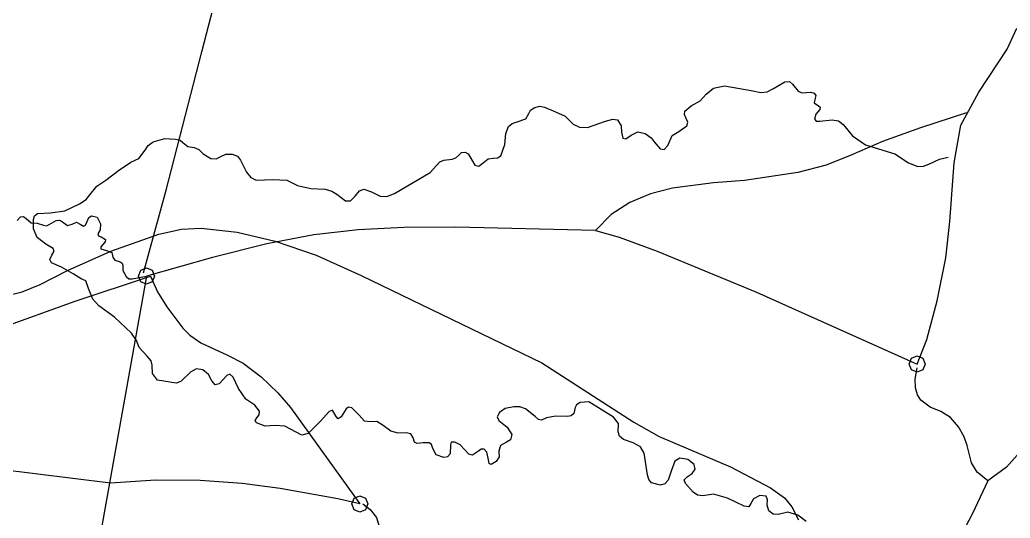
# Model space of a CAD drawing. Extents: x 59 to 518, y 17 to 555.
# Drawn here: x 219.2 to 293.7, y 196.4 to 233.9 of the extents above; entities that cross this region are included whole.
import ezdxf

# ---------------------------------------------------------------- set-up
doc = ezdxf.new("R2010")
doc.units = 0

msp = doc.modelspace()

# ---------------------------------------------------------------- linework, layer by layer
at = {"layer": '1'}
for p, q in [((232.878072, 231.535102), (233.896888, 235.523275)), ((293.504632, 231.743177), (294.248753, 233.30948)), ((230.183785, 221.118165), (232.878072, 231.535102)), ((291.37483, 228.488814), (293.504632, 231.743177)), ((271.397175, 228.80921), (272.224529, 228.985907)), ((272.224529, 228.985907), (274.226539, 228.619724)), ((275.920219, 228.776357), (276.773189, 229.287134)), ((276.773189, 229.287134), (277.11089, 229.292045)), ((277.11089, 229.292045), (277.357079, 229.090681)), ((277.357079, 229.090681), (277.774018, 228.560678)), ((270.390039, 227.834267), (270.839169, 228.357611)), ((270.839169, 228.357611), (271.397175, 228.80921)), ((274.226539, 228.619724), (274.957625, 228.482009)), ((274.957625, 228.482009), (275.43884, 228.523631)), ((275.43884, 228.523631), (275.920219, 228.776357)), ((277.774018, 228.560678), (278.042631, 228.435591)), ((278.042631, 228.435591), (278.383309, 228.462738)), ((278.383309, 228.462738), (278.732967, 228.500303)), ((278.732967, 228.500303), (278.986382, 228.410306)), ((278.986382, 228.410306), (279.105124, 228.241927)), ((279.105124, 228.241927), (279.050763, 228.044344)), ((290.014962, 226.019727), (291.37483, 228.488814)), ((269.709929, 227.467555), (270.390039, 227.834267)), ((279.050763, 228.044344), (278.986514, 227.696682)), ((278.986514, 227.696682), (279.307232, 227.467554)), ((257.270527, 226.479693), (257.495025, 226.892178)), ((257.495025, 226.892178), (257.621771, 227.135038)), ((257.621771, 227.135038), (257.93141, 227.3436)), ((257.93141, 227.3436), (258.318041, 227.44428)), ((258.318041, 227.44428), (258.675765, 227.363488)), ((258.675765, 227.363488), (259.503336, 227.022882)), ((259.503336, 227.022882), (260.215285, 226.682276)), ((269.211852, 226.805272), (269.241529, 227.075267)), ((269.350449, 226.525288), (269.211852, 226.805272)), ((269.241529, 227.075267), (269.709929, 227.467555)), ((279.101916, 226.839611), (279.005741, 226.460111)), ((279.396926, 227.193137), (279.101916, 226.839611)), ((279.307232, 227.467554), (279.433802, 227.355002)), ((279.433802, 227.355002), (279.396926, 227.193137)), ((290.44111, 226.927367), (286.994831, 225.801833)), ((255.955595, 225.916969), (256.241123, 226.146688)), ((256.241123, 226.146688), (256.62296, 226.263529)), ((256.62296, 226.263529), (257.270527, 226.479693)), ((260.215285, 226.682276), (260.831013, 226.086964)), ((260.831013, 226.086964), (261.312195, 225.850725)), ((261.908965, 225.845136), (263.26892, 226.309567)), ((263.26892, 226.309567), (263.828744, 226.47051)), ((263.828744, 226.47051), (264.167445, 226.420515)), ((264.167445, 226.420515), (264.45562, 225.949734)), ((269.471408, 226.237549), (269.350449, 226.525288)), ((269.395252, 225.949776), (269.471408, 226.237549)), ((279.005741, 226.460111), (279.138081, 226.32427)), ((279.138081, 226.32427), (279.40989, 226.31609)), ((279.40989, 226.31609), (280.340207, 226.420733)), ((280.340207, 226.420733), (280.817056, 226.330923)), ((280.817056, 226.330923), (281.15437, 226.054682)), ((281.15437, 226.054682), (281.866714, 225.197478)), ((289.527248, 223.176079), (290.014962, 226.019727)), ((255.686073, 224.555867), (255.75019, 225.373825)), ((255.75019, 225.373825), (255.955595, 225.916969)), ((261.312195, 225.850725), (261.908965, 225.845136)), ((264.45562, 225.949734), (264.474714, 225.478953)), ((264.474714, 225.478953), (264.56454, 225.020652)), ((264.806749, 224.978049), (265.193321, 225.269051)), ((265.193321, 225.269051), (265.711419, 225.518696)), ((265.711419, 225.518696), (266.258356, 225.380529)), ((266.258356, 225.380529), (266.708986, 225.05583)), ((268.279198, 225.22341), (268.786006, 225.531162)), ((268.786006, 225.531162), (269.395252, 225.949776)), ((286.994831, 225.801833), (284.134682, 224.777699)), ((228.826939, 224.477466), (229.211037, 224.758761)), ((229.211037, 224.758761), (230.089895, 225.007293)), ((230.089895, 225.007293), (230.89167, 224.968046)), ((230.89167, 224.968046), (231.222772, 224.874836)), ((231.222772, 224.874836), (231.424095, 224.693321)), ((231.424095, 224.693321), (231.821808, 224.412069)), ((255.39071, 223.698485), (255.686073, 224.555867)), ((264.56454, 225.020652), (264.806749, 224.978049)), ((266.708986, 225.05583), (266.938161, 224.745883)), ((266.938161, 224.745883), (267.374591, 224.222362)), ((267.964741, 224.484122), (268.279198, 225.22341)), ((284.134682, 224.777699), (281.80337, 223.786237)), ((281.866714, 225.197478), (282.84841, 224.536332)), ((282.84841, 224.536332), (285.05503, 223.855472)), ((228.120026, 223.495995), (228.601525, 224.117589)), ((228.601525, 224.117589), (228.826939, 224.477466)), ((231.821808, 224.412069), (232.296513, 224.327138)), ((232.296513, 224.327138), (232.649246, 224.189599)), ((232.649246, 224.189599), (232.963614, 223.855475)), ((232.963614, 223.855475), (233.553986, 223.495819)), ((234.297814, 223.646278), (234.681984, 223.826387)), ((234.681984, 223.826387), (235.138351, 223.82959)), ((235.138351, 223.82959), (235.546631, 223.675696)), ((252.003896, 223.546736), (252.209014, 223.751402)), ((252.209014, 223.751402), (252.41766, 223.940243)), ((252.41766, 223.940243), (252.683852, 223.967258)), ((252.683852, 223.967258), (252.93073, 223.847098)), ((252.93073, 223.847098), (253.081432, 223.594416)), ((267.374591, 224.222362), (267.688898, 224.171705)), ((267.688898, 224.171705), (267.964741, 224.484122)), ((281.80337, 223.786237), (279.877887, 223.00978)), ((285.05503, 223.855472), (286.08126, 223.175318)), ((226.593383, 222.606119), (227.523435, 223.227885)), ((227.523435, 223.227885), (228.120026, 223.495995)), ((233.553986, 223.495819), (233.945182, 223.48023)), ((233.945182, 223.48023), (234.297814, 223.646278)), ((235.546631, 223.675696), (235.786534, 223.384517)), ((235.786534, 223.384517), (236.222611, 222.468794)), ((250.547651, 222.972558), (250.796894, 223.24488)), ((250.796894, 223.24488), (251.079774, 223.384514)), ((251.079774, 223.384514), (251.721652, 223.450219)), ((251.721652, 223.450219), (252.003896, 223.546736)), ((253.081432, 223.594416), (253.434342, 222.992095)), ((253.723922, 222.916805), (254.05686, 223.175317)), ((254.05686, 223.175317), (254.424024, 223.470531)), ((254.424024, 223.470531), (254.800779, 223.535194)), ((254.800779, 223.535194), (255.139037, 223.55071)), ((255.139037, 223.55071), (255.39071, 223.698485)), ((279.877887, 223.00978), (277.740835, 222.442641)), ((286.08126, 223.175318), (286.774336, 222.907163)), ((287.221828, 222.917697), (287.62113, 223.070543)), ((287.62113, 223.070543), (288.41673, 223.450219)), ((288.41673, 223.450219), (289.05834, 223.594417)), ((289.19405, 218.762397), (289.527248, 223.176079)), ((225.624435, 221.866875), (226.593383, 222.606119)), ((236.222611, 222.468794), (236.565846, 222.059847)), ((247.385134, 220.873799), (250.053894, 222.442599)), ((250.053894, 222.442599), (250.547651, 222.972558)), ((253.434342, 222.992095), (253.723922, 222.916805)), ((277.740835, 222.442641), (273.72936, 221.832207)), ((286.774336, 222.907163), (287.221828, 222.917697)), ((224.957554, 221.415807), (225.624435, 221.866875)), ((236.565846, 222.059847), (236.966924, 221.866867)), ((236.966924, 221.866867), (238.217829, 221.905893)), ((238.217829, 221.905893), (239.275854, 221.866867)), ((239.275854, 221.866867), (240.078289, 221.473653)), ((271.408204, 221.675006), (268.297696, 221.256431)), ((273.72936, 221.832207), (271.408204, 221.675006)), ((224.162163, 220.417325), (224.444395, 220.766565)), ((224.444395, 220.766565), (224.957554, 221.415807)), ((228.464482, 214.889302), (230.183785, 221.118165)), ((240.078289, 221.473653), (241.072544, 221.239982)), ((241.072544, 221.239982), (242.143706, 221.185963)), ((242.143706, 221.185963), (242.667429, 221.046059)), ((242.667429, 221.046059), (243.023044, 220.818413)), ((243.023044, 220.818413), (243.676961, 220.309091)), ((244.408404, 220.662838), (244.730809, 221.072269)), ((244.730809, 221.072269), (245.062805, 221.19218)), ((245.062805, 221.19218), (245.639944, 220.977515)), ((245.639944, 220.977515), (246.300872, 220.649565)), ((246.787705, 220.638734), (247.385134, 220.873799)), ((266.665016, 220.826397), (265.097295, 220.183741)), ((268.297696, 221.256431), (266.665016, 220.826397)), ((222.545395, 219.563945), (223.648883, 220.087466)), ((223.648883, 220.087466), (224.162163, 220.417325)), ((243.676961, 220.309091), (244.061815, 220.304659)), ((244.061815, 220.304659), (244.408404, 220.662838)), ((246.300872, 220.649565), (246.787705, 220.638734)), ((265.097295, 220.183741), (263.681966, 219.279372)), ((220.271232, 219.188208), (220.492235, 219.352984)), ((220.492235, 219.352984), (221.46127, 219.398801)), ((221.46127, 219.398801), (222.545395, 219.563945)), ((263.681966, 219.279372), (262.50646, 218.064197)), ((218.951445, 218.830623), (219.216601, 219.108391)), ((219.216601, 219.108391), (219.432407, 219.123665)), ((219.432407, 219.123665), (219.63548, 218.968912)), ((219.63548, 218.968912), (220.02036, 218.650355)), ((220.02036, 218.650355), (220.456039, 218.619663)), ((220.184613, 218.202224), (220.184702, 218.895474)), ((220.184702, 218.895474), (220.271232, 219.188208)), ((220.456039, 218.619663), (220.931406, 218.475862)), ((221.380315, 218.515947), (221.889946, 218.829742)), ((221.889946, 218.829742), (222.155758, 218.848528)), ((222.155758, 218.848528), (222.373382, 218.72338)), ((222.373382, 218.72338), (222.757512, 218.441291)), ((222.757512, 218.441291), (223.091636, 218.550519)), ((223.091636, 218.550519), (223.425143, 218.694452)), ((223.425143, 218.694452), (223.707585, 218.550519)), ((223.707585, 218.550519), (223.96423, 218.407159)), ((224.111801, 218.487466), (224.220876, 218.76148)), ((224.220876, 218.76148), (224.352671, 219.05988)), ((224.352671, 219.05988), (224.558219, 219.192088)), ((224.558219, 219.192088), (224.972291, 219.075804)), ((224.972291, 219.075804), (225.246443, 218.577021)), ((225.246443, 218.577021), (225.212885, 218.132478)), ((288.895902, 216.011834), (289.19405, 218.762397)), ((220.473273, 217.547866), (220.184613, 218.202224)), ((220.931406, 218.475862), (221.163964, 218.418993)), ((221.163964, 218.418993), (221.380315, 218.515947)), ((223.96423, 218.407159), (224.111801, 218.487466)), ((225.212885, 218.132478), (225.041347, 217.816654)), ((225.041347, 217.816654), (225.096998, 217.669326)), ((226.002057, 216.529448), (229.63857, 217.800184)), ((229.63857, 217.800184), (231.334449, 218.168477)), ((231.334449, 218.168477), (232.808415, 218.255675)), ((232.808415, 218.255675), (235.515677, 217.943428)), ((235.515677, 217.943428), (238.376952, 217.281965)), ((244.629875, 218.13325), (241.299467, 217.737418)), ((248.082111, 218.306613), (244.629875, 218.13325)), ((251.989797, 218.314719), (248.082111, 218.306613)), ((262.506, 218.064), (251.989797, 218.314719)), ((262.50646, 218.064197), (264.291022, 217.571283)), ((221.108536, 217.051464), (220.473273, 217.547866)), ((221.666585, 216.729908), (221.108536, 217.051464)), ((225.096998, 217.669326), (225.280971, 217.607193)), ((225.280971, 217.607193), (225.606055, 217.402362)), ((225.589044, 217.210567), (225.417848, 217.016292)), ((225.606055, 217.402362), (225.589044, 217.210567)), ((237.757266, 217.061906), (233.66965, 216.049504)), ((241.299467, 217.737418), (237.757266, 217.061906)), ((238.376952, 217.281965), (241.469135, 216.217477)), ((264.291022, 217.571283), (267.147779, 216.521576)), ((221.570321, 216.211502), (221.736341, 216.512807)), ((221.736341, 216.512807), (221.666585, 216.729908)), ((222.740849, 215.061731), (226.002057, 216.529448)), ((225.417848, 217.016292), (225.258211, 216.836574)), ((225.258211, 216.836574), (225.272107, 216.683182)), ((225.272107, 216.683182), (225.69125, 216.560151)), ((225.69125, 216.560151), (226.097913, 216.409647)), ((226.097913, 216.409647), (226.170674, 216.072613)), ((267.147779, 216.521576), (274.64401, 213.428934)), ((221.42275, 215.896351), (221.570321, 216.211502)), ((221.544657, 215.649528), (221.42275, 215.896351)), ((222.288928, 215.323562), (221.544657, 215.649528)), ((226.170674, 216.072613), (226.315886, 215.846307)), ((226.315886, 215.846307), (226.717478, 215.723717)), ((226.717478, 215.723717), (226.870115, 215.62048)), ((226.870115, 215.62048), (226.910403, 215.444979)), ((233.66965, 216.049504), (228.703, 214.643)), ((241.469135, 216.217477), (244.869115, 214.696155)), ((288.244732, 212.784002), (288.895902, 216.011834)), ((220.696915, 214.015295), (222.740849, 215.061731)), ((223.167697, 214.798542), (222.288928, 215.323562)), ((223.777648, 214.431742), (223.167697, 214.798542)), ((226.910403, 215.444979), (226.923147, 215.060143)), ((226.923147, 215.060143), (227.175779, 214.615997)), ((228.096858, 214.643), (228.274614, 215.080532)), ((228.274614, 215.080532), (228.702929, 215.261418)), ((228.702929, 215.261418), (229.131241, 215.080302)), ((229.131241, 215.080302), (229.309, 214.643)), ((228.703, 214.643), (222.6818, 181.0717)), ((223.316655, 212.742727), (229.01098, 214.64296)), ((224.136687, 214.283135), (223.777648, 214.431742)), ((224.341738, 213.699024), (224.136687, 214.283135)), ((227.175779, 214.615997), (227.380495, 214.441912)), ((227.380495, 214.441912), (227.607534, 214.431142)), ((227.607534, 214.431142), (228.702204, 214.642103)), ((228.274613, 214.205292), (228.096858, 214.643)), ((228.702929, 214.024229), (228.274613, 214.205292)), ((229.131377, 214.205292), (228.702929, 214.024229)), ((229.01098, 214.64296), (229.011, 214.643)), ((229.011, 214.643), (229.539322, 213.456023)), ((229.309, 214.643), (229.131377, 214.205292)), ((244.869115, 214.696155), (258.469015, 208.102045)), ((217.726709, 213.041542), (219.324921, 213.457444)), ((219.324921, 213.457444), (220.696915, 214.015295)), ((224.649581, 212.908542), (224.341738, 213.699024)), ((229.539322, 213.456023), (230.236151, 212.327418)), ((274.64401, 213.428934), (286.73026, 208.010797)), ((211.94003, 208.663323), (223.316655, 212.742727)), ((225.111145, 212.392694), (224.649581, 212.908542)), ((287.452274, 209.857468), (288.244732, 212.784002)), ((226.291885, 211.553085), (225.111145, 212.392694)), ((230.236151, 212.327418), (231.42294, 210.71694)), ((227.574935, 210.350115), (226.291885, 211.553085)), ((227.953509, 209.800797), (227.574935, 210.350115)), ((231.42294, 210.71694), (231.959508, 210.19171)), ((228.139731, 209.251215), (227.953509, 209.800797)), ((231.959508, 210.19171), (232.789465, 209.617863)), ((232.789465, 209.617863), (234.8103, 208.67436)), ((286.73026, 208.010797), (287.452274, 209.857468)), ((228.761678, 208.596417), (228.139731, 209.251215)), ((229.056114, 208.249158), (228.761678, 208.596417)), ((229.114807, 207.941355), (229.056114, 208.249158)), ((234.8103, 208.67436), (235.981034, 208.068758)), ((258.469015, 208.102045), (262.709482, 205.36582)), ((286.124505, 208.01), (286.302305, 208.447708)), ((286.302305, 208.447708), (286.730929, 208.628771)), ((286.730929, 208.628771), (287.159241, 208.447721)), ((287.159241, 208.447721), (287.337, 208.01)), ((229.146866, 207.307766), (229.114807, 207.941355)), ((232.039684, 207.419596), (231.301983, 206.712455)), ((232.476009, 207.658246), (232.039684, 207.419596)), ((232.950865, 207.569043), (232.476009, 207.658246)), ((233.367975, 207.234901), (232.950865, 207.569043)), ((235.981034, 208.068758), (237.325071, 207.045811)), ((286.302305, 207.575379), (286.124505, 208.01)), ((286.730929, 207.394757), (286.302305, 207.575379)), ((286.587991, 206.886455), (286.73025, 207.734567)), ((287.159244, 207.575379), (286.730929, 207.394757)), ((287.337, 208.01), (287.159244, 207.575379)), ((229.524734, 206.790595), (229.146866, 207.307766)), ((230.006276, 206.730931), (229.524734, 206.790595)), ((230.603174, 206.63502), (230.006276, 206.730931)), ((230.950115, 206.565722), (230.603174, 206.63502)), ((231.301983, 206.712455), (230.950115, 206.565722)), ((233.631064, 206.738736), (233.367975, 207.234901)), ((233.857948, 206.436152), (233.631064, 206.738736)), ((234.759594, 207.156777), (234.176146, 206.516221)), ((234.982681, 207.258951), (234.759594, 207.156777)), ((235.234608, 207.032512), (234.982681, 207.258951)), ((235.632364, 206.161593), (235.234608, 207.032512)), ((237.325071, 207.045811), (238.592115, 205.855713)), ((286.604464, 206.210711), (286.587991, 206.886455)), ((234.176146, 206.516221), (233.857948, 206.436152)), ((236.171456, 205.377586), (235.632364, 206.161593)), ((238.592115, 205.855713), (239.53187, 204.74866)), ((286.752402, 205.683679), (286.604464, 206.210711)), ((236.864264, 204.907113), (236.171456, 205.377586)), ((261.344401, 205.115694), (261.073374, 204.946637)), ((262.011636, 205.169581), (261.344401, 205.115694)), ((263.859126, 204.015651), (262.011636, 205.169581)), ((262.709482, 205.36582), (265.390302, 203.639693)), ((287.004535, 205.281705), (286.752402, 205.683679)), ((287.712316, 204.758304), (287.004535, 205.281705)), ((237.210515, 204.474211), (236.864264, 204.907113)), ((237.196051, 204.199536), (237.210515, 204.474211)), ((239.53187, 204.74866), (244.76638, 197.47369)), ((242.457898, 204.433686), (241.791149, 203.700968)), ((242.714588, 204.545957), (242.457898, 204.433686)), ((242.971541, 204.067151), (242.714588, 204.545957)), ((243.740948, 204.644294), (243.356377, 204.042192)), ((243.914939, 204.769706), (243.740948, 204.644294)), ((244.170851, 204.70356), (243.914939, 204.769706)), ((244.716376, 204.174395), (244.170851, 204.70356)), ((255.282194, 204.374906), (255.117827, 204.027306)), ((255.706314, 204.673229), (255.282194, 204.374906)), ((256.366145, 204.79987), (255.706314, 204.673229)), ((256.802308, 204.797252), (256.366145, 204.79987)), ((257.238473, 204.651395), (256.802308, 204.797252)), ((257.956815, 204.067152), (257.238473, 204.651395)), ((260.985406, 204.748012), (260.869475, 204.291166)), ((261.073374, 204.946637), (260.985406, 204.748012)), ((288.50966, 204.451267), (287.712316, 204.758304)), ((289.233661, 203.998878), (288.50966, 204.451267)), ((236.883232, 203.769661), (237.018075, 203.963787)), ((236.979402, 203.590814), (236.883232, 203.769661)), ((237.018075, 203.963787), (237.196051, 204.199536)), ((241.791149, 203.700968), (241.226353, 203.127353)), ((243.13517, 203.893012), (242.971541, 204.067151)), ((243.356377, 204.042192), (243.13517, 203.893012)), ((245.126964, 203.714771), (244.716376, 204.174395)), ((245.537288, 203.64911), (245.126964, 203.714771)), ((246.044184, 203.674642), (245.537288, 203.64911)), ((246.512716, 203.386644), (246.044184, 203.674642)), ((255.117827, 204.027306), (255.237255, 203.75283)), ((255.237255, 203.75283), (255.859466, 203.250343)), ((258.216117, 203.830885), (257.956815, 204.067152)), ((258.451144, 203.780917), (258.216117, 203.830885)), ((258.829585, 203.963788), (258.451144, 203.780917)), ((259.503039, 204.095771), (258.829585, 203.963788)), ((260.369105, 204.067152), (259.503039, 204.095771)), ((260.667362, 204.115395), (260.369105, 204.067152)), ((260.869475, 204.291166), (260.667362, 204.115395)), ((264.231483, 203.545005), (263.859126, 204.015651)), ((265.390302, 203.639693), (267.296555, 202.551805)), ((289.83579, 203.291428), (289.233661, 203.998878)), ((237.633671, 203.334786), (236.979402, 203.590814)), ((238.397437, 203.37487), (237.633671, 203.334786)), ((239.122041, 203.334786), (238.397437, 203.37487)), ((240.405441, 202.653926), (239.122041, 203.334786)), ((241.226353, 203.127353), (240.873576, 202.792082)), ((247.096345, 202.962209), (246.512716, 203.386644)), ((247.641606, 202.812676), (247.096345, 202.962209)), ((255.859466, 203.250343), (256.212331, 202.70896)), ((264.218606, 202.916401), (264.231483, 203.545005)), ((264.315671, 202.580177), (264.218606, 202.916401)), ((290.271034, 202.518493), (289.83579, 203.291428)), ((225.98278, 199.04284), (195.75438, 202.76146)), ((240.873576, 202.792082), (240.405441, 202.653926)), ((248.263732, 202.84469), (247.641606, 202.812676)), ((248.601252, 202.745703), (248.263732, 202.84469)), ((248.770496, 202.446493), (248.601252, 202.745703)), ((248.876434, 202.138447), (248.770496, 202.446493)), ((249.078514, 202.02735), (248.876434, 202.138447)), ((251.639235, 202.128751), (251.593417, 201.921208)), ((251.920797, 202.130581), (251.639235, 202.128751)), ((252.308191, 201.936091), (251.920797, 202.130581)), ((255.801699, 202.131817), (255.365359, 201.889944)), ((256.122506, 202.302517), (255.801699, 202.131817)), ((256.212331, 202.70896), (256.122506, 202.302517)), ((264.609883, 202.341419), (264.315671, 202.580177)), ((265.347496, 202.079967), (264.609883, 202.341419)), ((267.296555, 202.551805), (272.66609, 200.261666)), ((290.49438, 201.869647), (290.271034, 202.518493)), ((249.540255, 202.079958), (249.078514, 202.02735)), ((249.976862, 202.086043), (249.540255, 202.079958)), ((250.161314, 201.954645), (249.976862, 202.086043)), ((250.259215, 201.661917), (250.161314, 201.954645)), ((250.51564, 201.163399), (250.259215, 201.661917)), ((251.593417, 201.921208), (251.567444, 201.25402)), ((252.671507, 201.554673), (252.308191, 201.936091)), ((252.968729, 201.228906), (252.671507, 201.554673)), ((253.697737, 201.450957), (253.24217, 201.149068)), ((253.91092, 201.612463), (253.697737, 201.450957)), ((254.133726, 201.601857), (253.91092, 201.612463)), ((254.318101, 201.384481), (254.133726, 201.601857)), ((254.415991, 200.925672), (254.318101, 201.384481)), ((255.365359, 201.889944), (255.237256, 201.450957)), ((255.237256, 201.450957), (255.269139, 201.018629)), ((265.892802, 201.784649), (265.347496, 202.079967)), ((266.168761, 201.292216), (265.892802, 201.784649)), ((290.819422, 200.570189), (290.49438, 201.869647)), ((294.454389, 201.373243), (293.456846, 200.233668)), ((251.079774, 200.981057), (250.51564, 201.163399)), ((251.376476, 201.023877), (251.079774, 200.981057)), ((251.567444, 201.25402), (251.376476, 201.023877)), ((253.24217, 201.149068), (252.968729, 201.228906)), ((254.497897, 200.531995), (254.415991, 200.925672)), ((255.03194, 200.666734), (254.647105, 200.442456)), ((255.269139, 201.018629), (255.03194, 200.666734)), ((266.42523, 199.671206), (266.168761, 201.292216)), ((268.490962, 200.691653), (268.221218, 199.93402)), ((268.856567, 200.933101), (268.490962, 200.691653)), ((269.453118, 200.82196), (268.856567, 200.933101)), ((269.935855, 200.456071), (269.453118, 200.82196)), ((254.647105, 200.442456), (254.497897, 200.531995)), ((268.221218, 199.93402), (267.984064, 199.272874)), ((269.785054, 199.763053), (270.004817, 200.089818)), ((270.004817, 200.089818), (269.935855, 200.456071)), ((272.66609, 200.261666), (275.690253, 198.69429)), ((291.26417, 199.858583), (290.819422, 200.570189)), ((293.456846, 200.233668), (292.06812, 199.218877)), ((229.3832, 199.276031), (225.98278, 199.04284)), ((232.728299, 199.23938), (229.3832, 199.276031)), ((235.895384, 199.006476), (232.728299, 199.23938)), ((266.526985, 199.305134), (266.42523, 199.671206)), ((266.739467, 199.062489), (266.526985, 199.305134)), ((267.984064, 199.272874), (267.737826, 198.998741)), ((269.185294, 199.291168), (269.401613, 199.51563)), ((269.286343, 199.017726), (269.185294, 199.291168)), ((269.401613, 199.51563), (269.785054, 199.763053)), ((292.06812, 199.21925), (290.909072, 196.745266)), ((292.06812, 199.218877), (291.26417, 199.858583)), ((238.761764, 198.650905), (235.895384, 199.006476)), ((243.101636, 197.86611), (238.761764, 198.650905)), ((267.400306, 198.88663), (266.739467, 199.062489)), ((267.737826, 198.998741), (267.400306, 198.88663)), ((269.863751, 198.36134), (269.286343, 199.017726)), ((275.690253, 198.69429), (276.750429, 197.942398)), ((244.76638, 197.47369), (243.101636, 197.86611)), ((244.160211, 197.474), (244.337702, 197.910385)), ((244.337702, 197.910385), (244.766282, 198.092771)), ((244.766282, 198.092771), (245.19466, 197.910596)), ((245.19466, 197.910596), (245.372, 197.474)), ((270.190975, 198.13155), (269.863751, 198.36134)), ((270.595323, 198.088026), (270.190975, 198.13155)), ((271.403621, 198.205765), (270.595323, 198.088026)), ((272.462169, 197.916797), (271.403621, 198.205765)), ((273.713601, 197.314298), (272.462169, 197.916797)), ((274.398709, 197.860645), (274.207139, 197.511367)), ((274.893291, 198.102402), (274.398709, 197.860645)), ((275.358692, 198.061396), (274.893291, 198.102402)), ((275.458175, 197.780446), (275.358692, 198.061396)), ((275.442168, 197.371902), (275.458175, 197.780446)), ((276.750429, 197.942398), (277.304855, 197.264035)), ((244.337702, 197.036468), (244.160211, 197.474)), ((244.766282, 196.855582), (244.337702, 197.036468)), ((245.194553, 197.036468), (244.766282, 196.855582)), ((244.9886, 197.4737), (245.553319, 197.064374)), ((245.372, 197.474), (245.194553, 197.036468)), ((245.553319, 197.064374), (246.015182, 196.452014)), ((274.063723, 197.260581), (273.713601, 197.314298)), ((274.207139, 197.511367), (274.063723, 197.260581)), ((275.561098, 196.948112), (275.442168, 197.371902)), ((275.886514, 196.704349), (275.561098, 196.948112)), ((277.304855, 197.264035), (277.792878, 196.278732)), ((246.015182, 196.452014), (246.220399, 195.774237)), ((276.279264, 196.681016), (275.886514, 196.704349)), ((276.997958, 196.844396), (276.279264, 196.681016)), ((277.748318, 196.621837), (276.997958, 196.844396)), ((278.383318, 196.163536), (277.748318, 196.621837)), ((290.909072, 196.745266), (289.36479, 193.87997))]:
    msp.add_line(p, q, dxfattribs=at)

doc.saveas('drawing.dxf')
